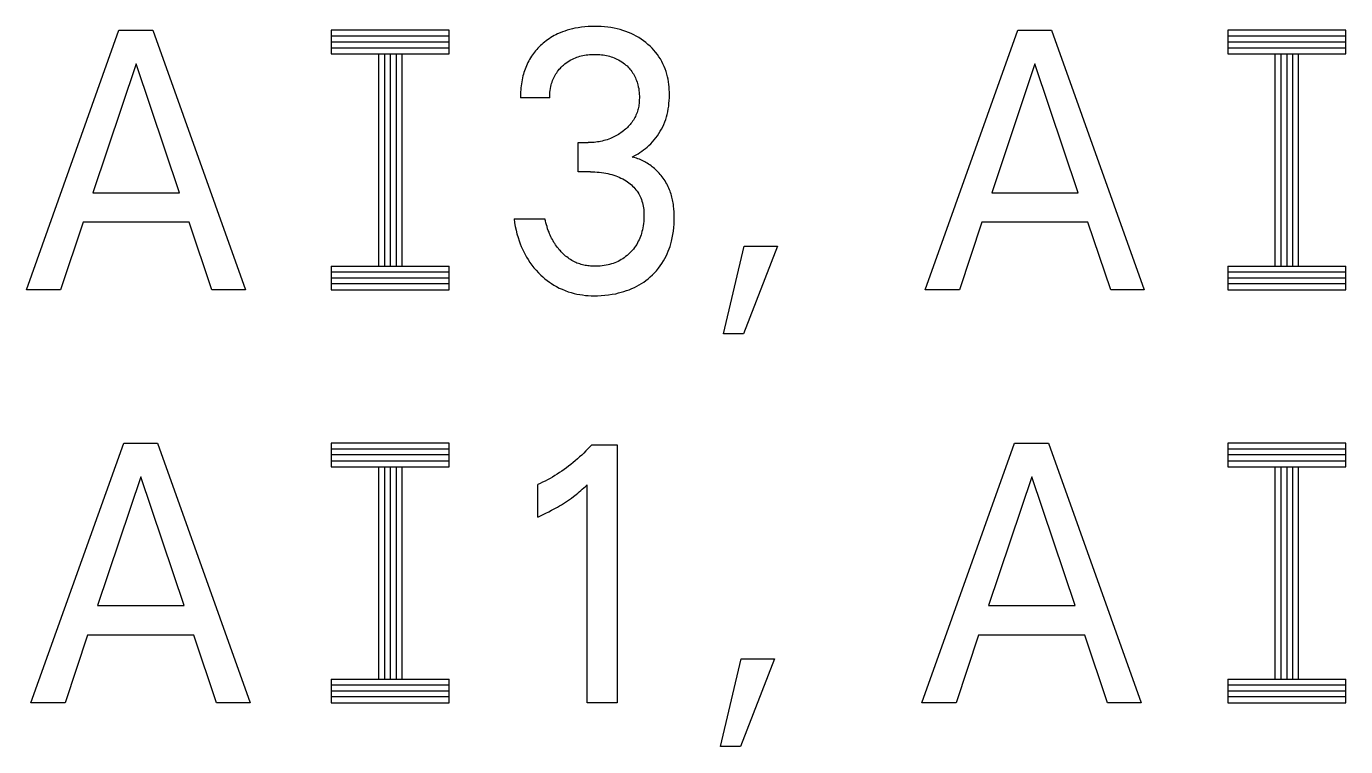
# Model space of a CAD drawing. Extents: x 0 to 420, y 0 to 297.
# Drawn here: x 163.3 to 174.49, y 232.65 to 238.76 of the extents above; entities that cross this region are included whole.
import ezdxf

# ---------------------------------------------------------------- set-up
doc = ezdxf.new("R2010")
doc.units = 0
doc.header["$LTSCALE"] = 23.1
doc.layers.add('10000_FRONT', color=7, linetype='CONTINUOUS')

msp = doc.modelspace()

# ---------------------------------------------------------------- linework, layer by layer
at = {"layer": '10000_FRONT', "color": 7, "linetype": 'CONTINUOUS'}
for p, q in [((163.304, 236.526), (164.089, 238.726)), ((164.089, 238.726), (164.377, 238.726)), ((164.377, 238.726), (165.162, 236.526)), ((165.889, 238.726), (165.889, 238.526)), ((166.889, 238.726), (165.889, 238.726)), ((166.889, 238.526), (166.889, 238.726)), ((170.923, 236.526), (171.709, 238.726)), ((171.709, 238.726), (171.996, 238.726)), ((171.996, 238.726), (172.782, 236.526)), ((173.489, 238.726), (173.489, 238.526)), ((174.489, 238.726), (173.489, 238.726)), ((174.489, 238.526), (174.489, 238.726)), ((166.889, 238.676), (165.889, 238.676)), ((166.889, 238.626), (165.889, 238.626)), ((165.889, 238.576), (166.889, 238.576)), ((174.489, 238.676), (173.489, 238.676)), ((174.489, 238.626), (173.489, 238.626)), ((173.489, 238.576), (174.489, 238.576)), ((165.889, 238.526), (166.889, 238.526)), ((166.289, 238.526), (166.289, 236.726)), ((166.339, 238.526), (166.339, 236.726)), ((166.389, 238.526), (166.389, 236.726)), ((166.439, 238.526), (166.439, 236.726)), ((166.489, 236.726), (166.489, 238.526)), ((173.489, 238.526), (174.489, 238.526)), ((173.889, 238.526), (173.889, 236.726)), ((173.939, 238.526), (173.939, 236.726)), ((173.989, 238.526), (173.989, 236.726)), ((174.039, 238.526), (174.039, 236.726)), ((174.089, 236.726), (174.089, 238.526)), ((164.234, 238.442), (163.868, 237.349)), ((164.602, 237.349), (164.234, 238.442)), ((171.854, 238.442), (171.488, 237.349)), ((172.221, 237.349), (171.854, 238.442)), ((167.741, 238.153), (167.493, 238.153)), ((167.981, 237.527), (167.981, 237.773)), ((167.981, 237.773), (168.067, 237.773)), ((168.086, 237.527), (167.981, 237.527)), ((163.868, 237.349), (164.602, 237.349)), ((171.488, 237.349), (172.221, 237.349)), ((167.439, 237.126), (167.7, 237.126)), ((163.784, 237.099), (163.594, 236.526)), ((164.685, 237.099), (163.784, 237.099)), ((164.877, 236.526), (164.685, 237.099)), ((171.404, 237.099), (171.214, 236.526)), ((172.304, 237.099), (171.404, 237.099)), ((172.497, 236.526), (172.304, 237.099)), ((169.215, 236.154), (169.39, 236.897)), ((169.673, 236.897), (169.384, 236.154)), ((169.39, 236.897), (169.673, 236.897)), ((165.889, 236.726), (165.889, 236.526)), ((165.889, 236.726), (166.889, 236.726)), ((166.889, 236.676), (165.889, 236.676)), ((166.889, 236.526), (166.889, 236.726)), ((173.489, 236.726), (173.489, 236.526)), ((173.489, 236.726), (174.489, 236.726)), ((174.489, 236.676), (173.489, 236.676)), ((174.489, 236.526), (174.489, 236.726)), ((165.889, 236.626), (166.889, 236.626)), ((166.889, 236.576), (165.889, 236.576)), ((173.489, 236.626), (174.489, 236.626)), ((174.489, 236.576), (173.489, 236.576)), ((163.594, 236.526), (163.304, 236.526)), ((165.162, 236.526), (164.877, 236.526)), ((165.889, 236.526), (166.889, 236.526)), ((171.214, 236.526), (170.923, 236.526)), ((172.782, 236.526), (172.497, 236.526)), ((173.489, 236.526), (174.489, 236.526)), ((169.384, 236.154), (169.215, 236.154)), ((163.343, 233.026), (164.129, 235.226)), ((164.129, 235.226), (164.416, 235.226)), ((164.416, 235.226), (165.202, 233.026)), ((165.889, 235.226), (165.889, 235.026)), ((166.889, 235.226), (165.889, 235.226)), ((166.889, 235.026), (166.889, 235.226)), ((168.097, 235.213), (168.314, 235.213)), ((168.314, 235.213), (168.314, 233.026)), ((170.897, 233.026), (171.682, 235.226)), ((171.682, 235.226), (171.97, 235.226)), ((171.97, 235.226), (172.755, 233.026)), ((173.489, 235.226), (173.489, 235.026)), ((174.489, 235.226), (173.489, 235.226)), ((174.489, 235.026), (174.489, 235.226)), ((166.889, 235.176), (165.889, 235.176)), ((166.889, 235.126), (165.889, 235.126)), ((174.489, 235.176), (173.489, 235.176)), ((174.489, 235.126), (173.489, 235.126)), ((165.889, 235.076), (166.889, 235.076)), ((165.889, 235.026), (166.889, 235.026)), ((166.289, 235.026), (166.289, 233.226)), ((166.339, 235.026), (166.339, 233.226)), ((166.389, 235.026), (166.389, 233.226)), ((166.439, 235.026), (166.439, 233.226)), ((166.489, 233.226), (166.489, 235.026)), ((173.489, 235.076), (174.489, 235.076)), ((173.489, 235.026), (174.489, 235.026)), ((173.889, 235.026), (173.889, 233.226)), ((173.939, 235.026), (173.939, 233.226)), ((173.989, 235.026), (173.989, 233.226)), ((174.039, 235.026), (174.039, 233.226)), ((174.089, 233.226), (174.089, 235.026)), ((164.274, 234.942), (163.908, 233.849)), ((164.641, 233.849), (164.274, 234.942)), ((171.827, 234.942), (171.461, 233.849)), ((172.195, 233.849), (171.827, 234.942)), ((167.639, 234.6), (167.639, 234.875)), ((168.058, 233.026), (168.058, 234.873)), ((163.908, 233.849), (164.641, 233.849)), ((171.461, 233.849), (172.195, 233.849)), ((163.823, 233.599), (163.634, 233.026)), ((164.724, 233.599), (163.823, 233.599)), ((164.917, 233.026), (164.724, 233.599)), ((171.377, 233.599), (171.187, 233.026)), ((172.278, 233.599), (171.377, 233.599)), ((172.47, 233.026), (172.278, 233.599)), ((169.189, 232.654), (169.364, 233.397)), ((169.646, 233.397), (169.357, 232.654)), ((169.364, 233.397), (169.646, 233.397)), ((165.889, 233.226), (165.889, 233.026)), ((165.889, 233.226), (166.889, 233.226)), ((166.889, 233.026), (166.889, 233.226)), ((173.489, 233.226), (173.489, 233.026)), ((173.489, 233.226), (174.489, 233.226)), ((174.489, 233.026), (174.489, 233.226)), ((166.889, 233.176), (165.889, 233.176)), ((165.889, 233.126), (166.889, 233.126)), ((174.489, 233.176), (173.489, 233.176)), ((173.489, 233.126), (174.489, 233.126)), ((163.634, 233.026), (163.343, 233.026)), ((165.202, 233.026), (164.917, 233.026)), ((166.889, 233.076), (165.889, 233.076)), ((165.889, 233.026), (166.889, 233.026)), ((168.314, 233.026), (168.058, 233.026)), ((171.187, 233.026), (170.897, 233.026)), ((172.755, 233.026), (172.47, 233.026)), ((174.489, 233.076), (173.489, 233.076)), ((173.489, 233.026), (174.489, 233.026)), ((169.357, 232.654), (169.189, 232.654))]:
    msp.add_line(p, q, dxfattribs=at)
for points in [[(167.808, 238.695), (167.793, 238.687), (167.778, 238.68), (167.764, 238.672), (167.75, 238.663), (167.736, 238.654), (167.723, 238.645), (167.71, 238.635), (167.697, 238.625), (167.684, 238.615), (167.673, 238.605), (167.662, 238.595), (167.651, 238.585), (167.641, 238.574), (167.631, 238.563), (167.621, 238.552), (167.612, 238.541), (167.603, 238.529), (167.594, 238.517), (167.586, 238.505), (167.578, 238.492), (167.57, 238.479), (167.563, 238.466), (167.556, 238.452), (167.549, 238.439), (167.543, 238.425), (167.537, 238.411), (167.532, 238.397), (167.527, 238.382), (167.522, 238.368), (167.518, 238.353), (167.514, 238.338), (167.51, 238.322), (167.507, 238.305), (167.503, 238.288), (167.501, 238.271), (167.498, 238.255), (167.497, 238.238), (167.495, 238.221), (167.494, 238.204), (167.493, 238.187), (167.493, 238.17), (167.493, 238.153)], [(168.441, 237.651), (168.458, 237.66), (168.474, 237.669), (168.49, 237.679), (168.506, 237.689), (168.522, 237.7), (168.537, 237.711), (168.552, 237.723), (168.566, 237.735), (168.581, 237.748), (168.597, 237.763), (168.612, 237.779), (168.627, 237.796), (168.64, 237.813), (168.654, 237.831), (168.666, 237.85), (168.678, 237.869), (168.689, 237.888), (168.699, 237.908), (168.708, 237.928), (168.716, 237.949), (168.724, 237.969), (168.73, 237.991), (168.736, 238.012), (168.742, 238.035), (168.746, 238.059), (168.75, 238.083), (168.752, 238.106), (168.754, 238.13), (168.755, 238.154), (168.756, 238.178), (168.755, 238.2), (168.754, 238.223), (168.753, 238.245), (168.75, 238.267), (168.747, 238.289), (168.744, 238.31), (168.739, 238.332), (168.733, 238.354), (168.727, 238.376), (168.719, 238.398), (168.711, 238.419), (168.701, 238.441), (168.691, 238.461), (168.679, 238.482), (168.667, 238.501), (168.654, 238.52), (168.639, 238.539), (168.624, 238.557), (168.608, 238.574), (168.592, 238.59), (168.574, 238.606), (168.556, 238.621), (168.537, 238.636), (168.517, 238.65), (168.496, 238.663), (168.475, 238.675), (168.454, 238.687), (168.432, 238.697), (168.408, 238.707), (168.385, 238.716), (168.361, 238.724), (168.337, 238.731), (168.312, 238.738), (168.287, 238.743), (168.26, 238.748), (168.233, 238.752), (168.206, 238.755), (168.178, 238.757), (168.151, 238.758), (168.124, 238.758), (168.095, 238.758), (168.067, 238.757), (168.038, 238.755), (168.01, 238.752), (167.982, 238.747), (167.954, 238.742), (167.933, 238.738), (167.911, 238.732), (167.89, 238.726), (167.869, 238.719), (167.848, 238.712), (167.828, 238.704), (167.808, 238.695)], [(167.741, 238.153), (167.741, 238.169), (167.742, 238.185), (167.743, 238.201), (167.745, 238.216), (167.747, 238.232), (167.75, 238.248), (167.754, 238.263), (167.757, 238.275), (167.761, 238.287), (167.765, 238.299), (167.77, 238.311), (167.775, 238.322), (167.781, 238.334), (167.786, 238.345), (167.793, 238.356), (167.8, 238.366), (167.807, 238.376), (167.814, 238.386), (167.822, 238.396), (167.831, 238.405), (167.839, 238.414), (167.848, 238.423), (167.858, 238.431), (167.869, 238.441), (167.881, 238.45), (167.894, 238.458), (167.907, 238.467), (167.92, 238.474), (167.933, 238.481), (167.945, 238.487), (167.958, 238.492), (167.97, 238.497), (167.983, 238.501), (167.995, 238.505), (168.008, 238.508), (168.021, 238.511), (168.035, 238.514), (168.049, 238.516), (168.064, 238.518), (168.078, 238.52), (168.092, 238.521), (168.106, 238.521), (168.121, 238.521), (168.135, 238.521), (168.15, 238.521), (168.165, 238.52), (168.179, 238.518), (168.194, 238.516), (168.208, 238.514), (168.223, 238.511), (168.236, 238.508), (168.249, 238.505), (168.262, 238.501), (168.274, 238.497), (168.287, 238.492), (168.299, 238.487), (168.311, 238.481), (168.325, 238.474), (168.338, 238.467), (168.351, 238.458), (168.363, 238.45), (168.375, 238.441), (168.387, 238.431), (168.396, 238.423), (168.405, 238.414), (168.413, 238.405), (168.421, 238.396), (168.429, 238.386), (168.436, 238.377), (168.443, 238.366), (168.45, 238.356), (168.456, 238.345), (168.462, 238.334), (168.468, 238.322), (168.472, 238.311), (168.477, 238.299), (168.481, 238.287), (168.485, 238.275), (168.488, 238.262), (168.492, 238.247), (168.495, 238.231), (168.497, 238.215), (168.499, 238.199), (168.5, 238.183), (168.501, 238.166), (168.501, 238.15)], [(168.501, 238.15), (168.5, 238.139), (168.5, 238.128), (168.499, 238.117), (168.498, 238.105), (168.497, 238.094), (168.495, 238.083), (168.493, 238.072), (168.49, 238.061), (168.488, 238.05), (168.485, 238.04), (168.481, 238.028), (168.477, 238.017), (168.472, 238.006), (168.467, 237.995), (168.462, 237.985), (168.456, 237.974), (168.45, 237.964), (168.443, 237.954), (168.436, 237.944), (168.429, 237.935), (168.422, 237.927), (168.415, 237.918), (168.407, 237.91), (168.399, 237.902), (168.391, 237.894), (168.382, 237.886), (168.373, 237.879), (168.365, 237.872), (168.355, 237.865), (168.345, 237.857), (168.335, 237.85), (168.324, 237.843), (168.313, 237.837), (168.302, 237.831), (168.291, 237.825), (168.279, 237.819), (168.268, 237.814), (168.255, 237.808), (168.241, 237.803), (168.227, 237.798), (168.214, 237.794), (168.2, 237.79), (168.186, 237.786), (168.172, 237.783), (168.159, 237.781), (168.146, 237.779), (168.132, 237.777), (168.119, 237.775), (168.106, 237.774), (168.093, 237.773), (168.08, 237.773), (168.067, 237.773)], [(168.791, 237.236), (168.789, 237.249), (168.787, 237.262), (168.785, 237.274), (168.783, 237.287), (168.78, 237.3), (168.777, 237.312), (168.773, 237.325), (168.77, 237.337), (168.766, 237.35), (168.762, 237.362), (168.757, 237.374), (168.751, 237.387), (168.746, 237.399), (168.74, 237.412), (168.733, 237.424), (168.726, 237.436), (168.719, 237.448), (168.711, 237.46), (168.703, 237.471), (168.695, 237.483), (168.686, 237.494), (168.677, 237.504), (168.668, 237.515), (168.658, 237.525), (168.649, 237.535), (168.638, 237.545), (168.629, 237.553), (168.619, 237.561), (168.61, 237.569), (168.6, 237.577), (168.589, 237.584), (168.579, 237.591), (168.568, 237.598), (168.557, 237.604), (168.546, 237.611), (168.535, 237.616), (168.524, 237.622), (168.513, 237.627), (168.501, 237.632), (168.489, 237.637), (168.477, 237.641), (168.465, 237.645), (168.453, 237.648), (168.441, 237.651)], [(168.086, 237.527), (168.104, 237.526), (168.123, 237.526), (168.142, 237.524), (168.161, 237.523), (168.18, 237.521), (168.199, 237.518), (168.216, 237.515), (168.233, 237.511), (168.25, 237.507), (168.267, 237.503), (168.283, 237.498), (168.3, 237.492), (168.315, 237.486), (168.33, 237.48), (168.345, 237.473), (168.36, 237.465), (168.374, 237.457), (168.388, 237.449), (168.4, 237.441), (168.411, 237.432), (168.423, 237.424), (168.433, 237.415), (168.444, 237.405), (168.454, 237.395), (168.463, 237.385), (168.472, 237.374), (168.481, 237.363), (168.488, 237.352), (168.495, 237.34), (168.502, 237.328), (168.508, 237.316), (168.514, 237.304), (168.519, 237.291), (168.523, 237.278), (168.527, 237.264), (168.531, 237.25), (168.534, 237.235), (168.536, 237.221), (168.538, 237.206), (168.539, 237.191), (168.54, 237.176), (168.54, 237.162), (168.54, 237.143), (168.539, 237.124), (168.538, 237.106), (168.536, 237.087), (168.533, 237.069), (168.53, 237.051), (168.526, 237.033), (168.523, 237.019), (168.519, 237.004), (168.515, 236.991), (168.51, 236.977), (168.505, 236.963), (168.499, 236.95), (168.492, 236.937), (168.486, 236.924), (168.478, 236.91), (168.469, 236.897), (168.46, 236.884), (168.45, 236.871), (168.44, 236.859), (168.429, 236.847), (168.418, 236.836), (168.407, 236.826), (168.396, 236.816), (168.384, 236.807), (168.372, 236.798), (168.36, 236.789), (168.347, 236.782), (168.334, 236.774), (168.321, 236.767), (168.307, 236.761), (168.293, 236.755), (168.278, 236.75), (168.264, 236.745), (168.249, 236.741), (168.235, 236.737), (168.218, 236.734), (168.202, 236.731), (168.186, 236.729), (168.169, 236.727), (168.153, 236.726), (168.136, 236.725), (168.119, 236.725)], [(167.439, 237.126), (167.443, 237.094), (167.449, 237.063), (167.455, 237.032), (167.463, 237.001), (167.472, 236.97), (167.482, 236.94), (167.49, 236.916), (167.5, 236.893), (167.51, 236.87), (167.52, 236.847), (167.532, 236.825), (167.544, 236.803), (167.557, 236.782), (167.573, 236.758), (167.59, 236.735), (167.607, 236.713), (167.626, 236.692), (167.645, 236.671), (167.665, 236.651), (167.682, 236.635), (167.7, 236.62), (167.719, 236.605), (167.738, 236.591), (167.757, 236.578), (167.777, 236.565), (167.798, 236.554), (167.822, 236.541), (167.846, 236.53), (167.871, 236.519), (167.897, 236.51), (167.922, 236.502), (167.948, 236.495), (167.972, 236.49), (167.996, 236.486), (168.02, 236.482), (168.044, 236.479), (168.068, 236.477), (168.092, 236.476), (168.117, 236.476), (168.147, 236.476), (168.178, 236.477), (168.209, 236.48), (168.239, 236.483), (168.27, 236.488), (168.3, 236.493), (168.323, 236.499), (168.346, 236.505), (168.369, 236.511), (168.392, 236.519), (168.415, 236.527), (168.437, 236.536), (168.459, 236.546), (168.479, 236.557), (168.499, 236.568), (168.519, 236.58), (168.538, 236.592), (168.557, 236.606), (168.575, 236.62), (168.593, 236.635), (168.612, 236.652), (168.629, 236.67), (168.646, 236.688), (168.663, 236.708), (168.678, 236.728), (168.692, 236.748), (168.706, 236.77), (168.717, 236.79), (168.728, 236.81), (168.737, 236.831), (168.746, 236.852), (168.754, 236.873), (168.761, 236.894), (168.768, 236.916), (168.774, 236.938), (168.78, 236.967), (168.785, 236.995), (168.79, 237.024), (168.793, 237.053), (168.795, 237.082), (168.796, 237.111), (168.796, 237.14), (168.796, 237.164), (168.795, 237.188), (168.793, 237.212), (168.791, 237.236)], [(168.119, 236.725), (168.108, 236.725), (168.097, 236.726), (168.086, 236.727), (168.074, 236.728), (168.063, 236.729), (168.052, 236.731), (168.041, 236.733), (168.03, 236.735), (168.019, 236.738), (168.007, 236.741), (167.995, 236.745), (167.984, 236.749), (167.972, 236.753), (167.961, 236.758), (167.95, 236.763), (167.939, 236.769), (167.928, 236.775), (167.917, 236.782), (167.907, 236.789), (167.896, 236.796), (167.886, 236.804), (167.876, 236.812), (167.867, 236.82), (167.857, 236.829), (167.848, 236.837), (167.839, 236.847), (167.831, 236.856), (167.822, 236.865), (167.814, 236.875), (167.806, 236.885), (167.799, 236.896), (167.791, 236.906), (167.784, 236.917), (167.777, 236.928), (167.77, 236.94), (167.763, 236.951), (167.757, 236.963), (167.751, 236.976), (167.745, 236.988), (167.74, 237), (167.735, 237.013), (167.729, 237.029), (167.723, 237.044), (167.718, 237.061), (167.713, 237.077), (167.708, 237.093), (167.704, 237.109), (167.7, 237.126)], [(168.097, 235.213), (168.081, 235.195), (168.064, 235.177), (168.047, 235.16), (168.029, 235.142), (168.012, 235.125), (167.994, 235.109), (167.975, 235.092), (167.957, 235.076), (167.939, 235.061), (167.92, 235.046), (167.901, 235.032), (167.882, 235.017), (167.863, 235.003), (167.844, 234.99), (167.824, 234.977), (167.804, 234.964), (167.784, 234.951), (167.764, 234.939), (167.744, 234.927), (167.723, 234.916), (167.702, 234.905), (167.681, 234.895), (167.66, 234.884), (167.639, 234.875)], [(167.639, 234.6), (167.662, 234.611), (167.686, 234.622), (167.709, 234.633), (167.733, 234.645), (167.756, 234.657), (167.773, 234.666), (167.79, 234.675), (167.807, 234.685), (167.824, 234.695), (167.841, 234.704), (167.857, 234.715), (167.875, 234.726), (167.892, 234.737), (167.909, 234.749), (167.926, 234.761), (167.942, 234.773), (167.954, 234.783), (167.966, 234.792), (167.978, 234.802), (167.991, 234.813), (168.004, 234.824), (168.017, 234.835), (168.03, 234.848), (168.044, 234.86), (168.058, 234.873)]]:
    msp.add_lwpolyline(points, dxfattribs=at)

doc.saveas('drawing.dxf')
